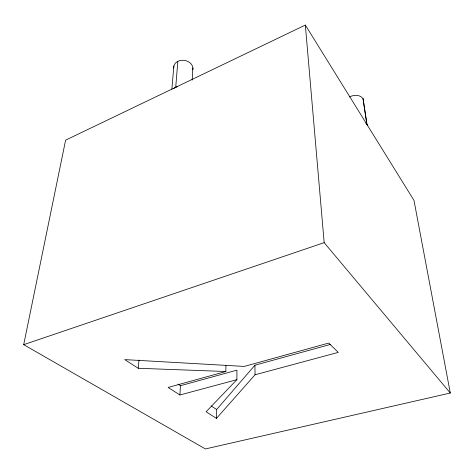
<?xml version="1.0" encoding="UTF-8"?>
<svg xmlns="http://www.w3.org/2000/svg" width="474" height="474" viewBox="0 0 474 474"><rect width="100%" height="100%" fill="white"/><g stroke="black" fill="none" stroke-linecap="round" stroke-linejoin="round"><path stroke-width="0.71" d="M225.932 365.584L225.849 371.503L138.23 368.268L124.715 359.606L244.246 366.42L328.725 343.063L338.27 352.383L255.048 374.78L216.446 418.394L206.107 411.77L236.899 379.662L236.935 370.164L180.434 385.718L177.981 384.106M216.446 418.394L216.636 409.512L254.923 365.211L330.265 344.474M236.899 379.662L179.924 394.99L180.434 385.718M192.154 80.124L192.906 67.889M175.718 87.293L177.827 61.353M171.872 89.118L173.851 66.076M138.23 368.268L139.012 359.967M363.054 98.746L366.995 124.579L413.992 200.419L450.3 393.023L205.396 448.943L23.7 344.663L65.608 140.156L305.339 25.057L366.894 124.401L363.054 98.746A9.237 6.772 -11.6 0 0 349.581 96.974M23.7 344.663L324.175 242.652L450.3 393.023M225.849 371.503L168.157 387.448L179.924 394.99M211.208 405.945L216.636 409.512M305.339 25.057L324.175 242.652M254.923 365.211L255.048 374.78M173.792 88.537A9.96 7.543 7.2 0 1 177.436 86.647M365.81 123.127A9.527 6.719 -10.6 0 1 366.894 124.401M366.995 124.579A9.527 6.719 -10.6 0 1 367.457 125.681M363.155 98.924A9.237 6.772 -11.6 0 1 363.73 100.612M173.751 68.06A9.646 7.578 8.2 0 1 183.811 60.322A9.646 7.578 8.2 0 1 192.752 69.862"/></g></svg>
